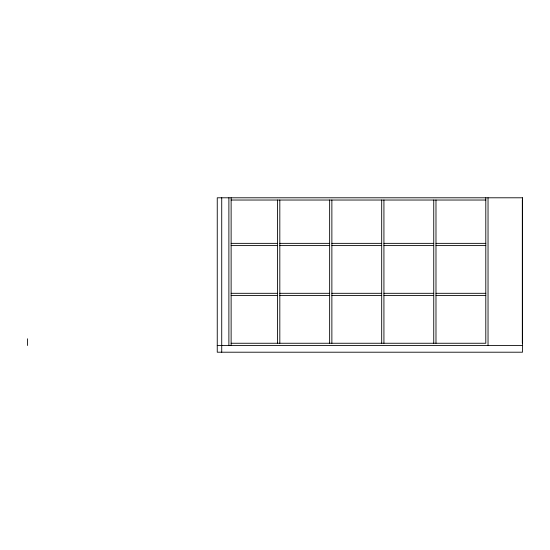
<?xml version="1.0" encoding="UTF-8"?>
<svg xmlns="http://www.w3.org/2000/svg" width="550" height="550" viewBox="0 0 550 550"><rect width="100%" height="100%" fill="white"/><g stroke="black" fill="none" stroke-linecap="round" stroke-linejoin="round"><path stroke-width="0.82" d="M231.124 200.028L485.801 200.028M231.124 243.354L277.578 243.354M279.819 243.354L329.636 243.354M331.87 243.354L381.686 243.354M383.928 243.354L433.744 243.354M435.985 243.354L485.801 243.354M231.124 245.596L277.578 245.596M279.819 245.596L329.636 245.596M331.87 245.596L381.686 245.596M383.928 245.596L433.744 245.596M435.985 245.596L485.801 245.596M231.124 293.308L277.578 293.308M279.819 293.308L329.636 293.308M331.87 293.308L381.686 293.308M383.928 293.308L433.744 293.308M435.985 293.308L485.801 293.308M231.124 295.543L277.578 295.543M279.819 295.543L329.636 295.543M331.87 295.543L381.686 295.543M383.928 295.543L433.744 295.543M435.985 295.543L485.801 295.543M231.124 343.255L485.801 343.255L485.801 197.794M217.25 345.496L522.5 345.496M522.321 200.028L522.321 343.255M488.036 197.794L488.036 345.496M435.985 200.028L435.985 343.255M433.744 200.028L433.744 343.255M383.928 200.028L383.928 343.255M381.686 200.028L381.686 343.255M331.87 200.028L331.87 343.255M329.636 200.028L329.636 343.255M279.819 200.028L279.819 343.255M277.578 200.028L277.578 343.255M231.124 197.794L231.124 345.496M228.883 197.794L228.883 345.496M221.726 197.794L221.726 352.206M27.5 338.779L27.5 345.496M522.5 197.794L217.25 197.794L217.25 352.206L522.5 352.206L522.5 197.794"/></g></svg>
